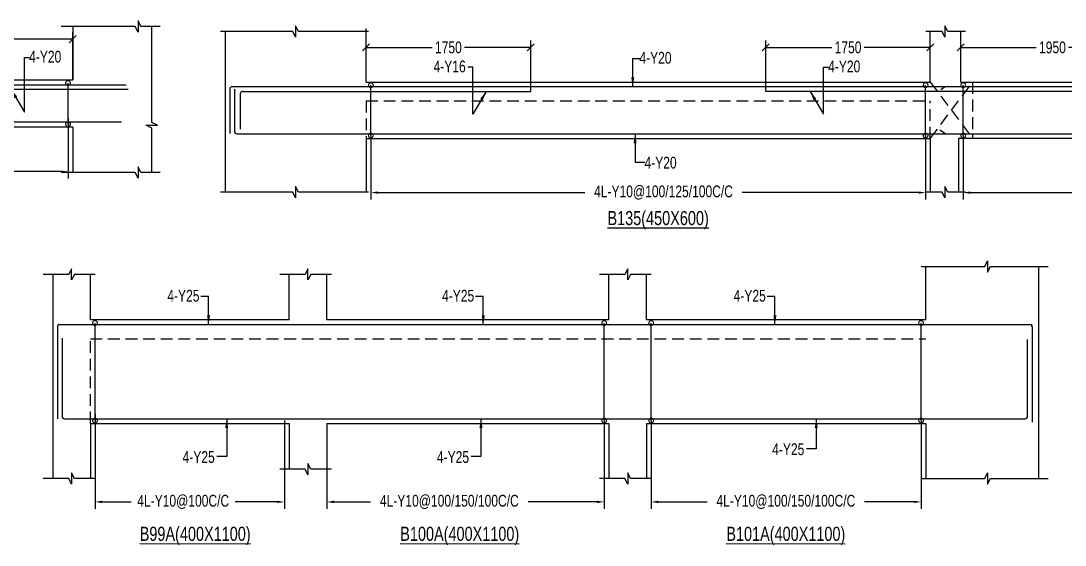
# Model space of a CAD drawing. Header units: millimetres. Extents: x 31347440 to 31744305, y -21457036 to -21063618.
# Drawn here: x 31655351 to 31666456, y -21209663 to -21204090 of the extents above; entities that cross this region are included whole.
import ezdxf

# ---------------------------------------------------------------- set-up
doc = ezdxf.new("R2010")
doc.units = ezdxf.units.MM
doc.header["$LTSCALE"] = 1000
doc.header["$MEASUREMENT"] = 0
doc.header["$PDMODE"] = 3
for name, pattern in [('CONTINOUS', [0]), ('CONTINU', [0]), ('HIDDEN', [0.375, 0.25, -0.125])]:
    doc.linetypes.add(name, pattern=pattern)
for name, color, linetype in [('-S-ARROW', 253, 'Continuous'), ('-S-MISC', 8, 'Continuous'), ('-S-STIRRUPS DIM', 6, 'Continuous'), ('-S-STIRUP', 11, 'Continuous'), ('-STR-BEAM', 7, 'CONTINU'), ('-STR-COLUMN', 5, 'HIDDEN'), ('-STR-REINF', 3, 'Continuous'), ('-STR-RF-DIM', 8, 'CONTINOUS'), ('-STR-TEXT', 6, 'Continuous'), ('SEC TEXT', 9, 'Continuous'), ('SLAB LINE', 254, 'HIDDEN')]:
    doc.layers.add(name, color=color, linetype=linetype)
doc.styles.add('BEAM-LS', font='romans.shx', dxfattribs={"width": 0.8})
doc.styles.add('SOBHA', font='swisscl.ttf')
doc.styles.add('sobha.sed', font='swisscl.ttf')
doc.dimstyles.new('S-50', dxfattribs={"dimscale": 50, "dimtxt": 2.5, "dimasz": 2, "dimexe": 0.5, "dimexo": 0.25, "dimgap": 0.25, "dimtad": 0, "dimdec": 0, "dimrnd": 0.0005, "dimzin": 0, "dimdsep": 46, "dimtxsty": 'sobha.sed', "dimblk": 'OBLIQUE', "dimcen": 0.09, "dimclrd": 8, "dimclre": 8, "dimclrt": 6, "dimadec": 0, "dimazin": 0, "dimtfac": 1, "dimtdec": 0, "dimtofl": 0, "dimtmove": 2, "dimatfit": 3, "dimfxl": 0.18, "dimtolj": 1, "dimtzin": 0, "dimlwd": -1, "dimlwe": -1, "dimarcsym": 0})
doc.dimstyles.new('S-DIM50', dxfattribs={"dimscale": 50, "dimtxt": 2.5, "dimasz": 1.5, "dimexe": 1.5, "dimexo": 1, "dimgap": 0.5, "dimtad": 0, "dimdec": 0, "dimzin": 0, "dimdsep": 46, "dimtxsty": 'SOBHA', "dimcen": 0.09, "dimclrd": 256, "dimclre": 256, "dimclrt": 6, "dimadec": 5, "dimazin": 0, "dimtfac": 1, "dimtdec": 0, "dimtofl": 0, "dimtmove": 0, "dimatfit": 3, "dimfxl": 0.18, "dimtolj": 1, "dimtzin": 0, "dimlwd": -1, "dimlwe": -1, "dimarcsym": 0})
doc.dimstyles.new('STIRUP', dxfattribs={"dimscale": 50, "dimtxt": 2.5, "dimasz": 2.2, "dimexe": 0, "dimexo": 0, "dimgap": 0.5, "dimtad": 0, "dimdec": 0, "dimzin": 0, "dimdsep": 46, "dimtxsty": 'BEAM-LS', "dimblk": 'DOTSMALL', "dimcen": 0.09, "dimclrd": 256, "dimclre": 256, "dimclrt": 256, "dimadec": 5, "dimazin": 0, "dimtfac": 1, "dimtdec": 0, "dimtofl": 0, "dimtmove": 0, "dimatfit": 3, "dimldrblk": 'DOTSMALL', "dimfxl": 0, "dimfxlon": 1, "dimtolj": 1, "dimtzin": 0, "dimlwd": -1, "dimlwe": -1, "dimarcsym": 0})

# ---------------------------------------------------------------- blocks, each defined once
blk = doc.blocks.new('_OBLIQUE')
at = {"color": 0, "linetype": 'ByBlock'}
blk.add_line((-0.5, -0.5), (0.5, 0.5), dxfattribs=at)
blk = doc.blocks.new('*D391')
at = {"layer": '-S-STIRRUPS DIM', "color": 251, "transparency": 16777216}
for p, q in [((31663272, -21204840), (31663272, -21204297)), ((31665022, -21204740), (31665022, -21204297))]:
    blk.add_line(p, q, dxfattribs=at)
at = {"layer": '-S-STIRRUPS DIM', "color": 8, "transparency": 16777216}
for p, q in [((31663272, -21204372), (31663975, -21204372)), ((31665022, -21204372), (31664319, -21204372))]:
    blk.add_line(p, q, dxfattribs=at)
at = {"layer": 'Defpoints', "color": 0, "transparency": 16777216}
for p in [(31665022, -21204372), (31663272, -21204840, 0), (31665022, -21204740, 0)]:
    blk.add_point(p, dxfattribs=at)
at = {"layer": '-S-STIRRUPS DIM', "color": 8, "transparency": 16777216, "xscale": 75, "yscale": 75, "zscale": 75, "rotation": 180}
blk.add_blockref('_OBLIQUE', (31663272, -21204372), dxfattribs=at)
at = {"layer": '-S-STIRRUPS DIM', "color": 8, "transparency": 16777216, "xscale": 75, "yscale": 75, "zscale": 75}
blk.add_blockref('_OBLIQUE', (31665022, -21204372), dxfattribs=at)
at = {"layer": '-S-STIRRUPS DIM', "color": 6, "transparency": 16777216, "insert": (31664147, -21204372), "char_height": 125, "attachment_point": 5, "style": 'sobha.sed'}
blk.add_mtext('\\A1;1750', dxfattribs=at)
blk = doc.blocks.new('*D388')
at = {"layer": '-STR-RF-DIM', "transparency": 16777216}
for p, q in [((31659072, -21205309), (31659072, -21205990)), ((31664972, -21205309), (31664972, -21205990)), ((31659147, -21205915), (31661348, -21205915)), ((31664897, -21205915), (31663021, -21205915))]:
    blk.add_line(p, q, dxfattribs=at)
for points in [[(31659147, -21205903), (31659147, -21205928), (31659072, -21205915)], [(31664897, -21205903), (31664897, -21205928), (31664972, -21205915)]]:
    blk.add_solid(points, dxfattribs=at)
at = {"layer": 'Defpoints', "color": 0, "transparency": 16777216}
for p in [(31659072, -21205309, 0), (31664972, -21205309, 0), (31664972, -21205915)]:
    blk.add_point(p, dxfattribs=at)
at = {"layer": '-STR-RF-DIM', "color": 6, "transparency": 16777216, "insert": (31662185, -21205915), "char_height": 125, "attachment_point": 5, "style": 'SOBHA'}
blk.add_mtext('\\A1;4L-Y10@100/125/100C/C', dxfattribs=at)
blk = doc.blocks.new('_DotSmall')
at = {"color": 0, "linetype": 'ByBlock', "const_width": 0.5}
blk.add_lwpolyline([(-0.0625, 0, 1), (0.0625, 0, 1)], format="xyb", close=True, dxfattribs=at)
blk = doc.blocks.new('*D389')
at = {"layer": '-S-STIRUP', "ltscale": 100, "transparency": 16777216}
blk.add_line((31659072, -21205309), (31659072, -21204773), dxfattribs=at)
at = {"layer": 'Defpoints', "color": 0, "linetype": 'CONTINU', "ltscale": 100, "transparency": 16777216}
for p in [(31659072, -21204773), (31659072, -21204773), (31659072, -21205309, 0)]:
    blk.add_point(p, dxfattribs=at)
at = {"layer": '-S-STIRUP', "linetype": 'CONTINU', "ltscale": 100, "transparency": 16777216, "xscale": 100, "yscale": 100, "zscale": 100}
for p, rotation in [((31659072, -21204773), 90), ((31659072, -21205309), 270)]:
    blk.add_blockref('_DotSmall', p, dxfattribs=dict(at, rotation=rotation))
blk = doc.blocks.new('*D390')
at = {"layer": '-S-STIRUP', "ltscale": 100, "transparency": 16777216}
blk.add_line((31664972, -21205309), (31664972, -21204773), dxfattribs=at)
at = {"layer": 'Defpoints', "color": 0, "linetype": 'CONTINU', "ltscale": 100, "transparency": 16777216}
for p in [(31664972, -21204773), (31664972, -21204773), (31664972, -21205309, 0)]:
    blk.add_point(p, dxfattribs=at)
at = {"layer": '-S-STIRUP', "linetype": 'CONTINU', "ltscale": 100, "transparency": 16777216, "xscale": 100, "yscale": 100, "zscale": 100}
for p, rotation in [((31664972, -21204773), 90), ((31664972, -21205309), 270)]:
    blk.add_blockref('_DotSmall', p, dxfattribs=dict(at, rotation=rotation))
blk = doc.blocks.new('*D493')
at = {"layer": '-S-STIRUP', "ltscale": 100, "transparency": 16777216}
blk.add_line((31655852, -21205188), (31655852, -21204751), dxfattribs=at)
at = {"layer": 'Defpoints', "color": 0, "linetype": 'CONTINU', "ltscale": 100, "transparency": 16777216}
for p in [(31655852, -21204751), (31655852, -21204751), (31655852, -21205188, 0)]:
    blk.add_point(p, dxfattribs=at)
at = {"layer": '-S-STIRUP', "linetype": 'CONTINU', "ltscale": 100, "transparency": 16777216, "xscale": 100, "yscale": 100, "zscale": 100}
for p, rotation in [((31655852, -21204751), 90), ((31655852, -21205188), 270)]:
    blk.add_blockref('_DotSmall', p, dxfattribs=dict(at, rotation=rotation))
blk = doc.blocks.new('*D496')
at = {"layer": '-S-STIRRUPS DIM', "color": 251, "transparency": 16777216}
for p, q in [((31654002, -21204818), (31654002, -21204209)), ((31655902, -21204718), (31655902, -21204209))]:
    blk.add_line(p, q, dxfattribs=at)
at = {"layer": '-S-STIRRUPS DIM', "color": 8, "transparency": 16777216}
for p, q in [((31654002, -21204284), (31654780, -21204284)), ((31655902, -21204284), (31655124, -21204284))]:
    blk.add_line(p, q, dxfattribs=at)
at = {"layer": 'Defpoints', "color": 0, "transparency": 16777216}
for p in [(31655902, -21204284), (31655902, -21204718), (31654002, -21204818)]:
    blk.add_point(p, dxfattribs=at)
at = {"layer": '-S-STIRRUPS DIM', "color": 8, "transparency": 16777216, "xscale": 75, "yscale": 75, "zscale": 75, "rotation": 180}
blk.add_blockref('_OBLIQUE', (31654002, -21204284), dxfattribs=at)
at = {"layer": '-S-STIRRUPS DIM', "color": 8, "transparency": 16777216, "xscale": 75, "yscale": 75, "zscale": 75}
blk.add_blockref('_OBLIQUE', (31655902, -21204284), dxfattribs=at)
at = {"layer": '-S-STIRRUPS DIM', "color": 6, "transparency": 16777216, "insert": (31654952, -21204284), "char_height": 125, "attachment_point": 5, "style": 'sobha.sed'}
blk.add_mtext('\\A1;1900', dxfattribs=at)
blk = doc.blocks.new('*D497')
at = {"layer": '-STR-RF-DIM', "transparency": 16777216}
for p, q in [((31655852, -21205124), (31655852, -21205767)), ((31648582, -21205188), (31648582, -21205767)), ((31648657, -21205692), (31651589, -21205692)), ((31655777, -21205692), (31653263, -21205692))]:
    blk.add_line(p, q, dxfattribs=at)
for points in [[(31648657, -21205680), (31648657, -21205705), (31648582, -21205692)], [(31655777, -21205680), (31655777, -21205705), (31655852, -21205692)]]:
    blk.add_solid(points, dxfattribs=at)
at = {"layer": 'Defpoints', "color": 0, "transparency": 16777216}
for p in [(31655852, -21205124, 0), (31648582, -21205188, 178587), (31648582, -21205692)]:
    blk.add_point(p, dxfattribs=at)
at = {"layer": '-STR-RF-DIM', "color": 6, "transparency": 16777216, "insert": (31652426, -21205692), "char_height": 125, "attachment_point": 5, "style": 'SOBHA'}
blk.add_mtext('\\A1;4L-Y10@100/150/100C/C', dxfattribs=at)
blk = doc.blocks.new('*D572')
at = {"layer": '-S-STIRRUPS DIM', "color": 251, "transparency": 16777216}
for p, q in [((31665346, -21204740), (31665346, -21204297)), ((31667296, -21204840), (31667296, -21204297))]:
    blk.add_line(p, q, dxfattribs=at)
at = {"layer": '-S-STIRRUPS DIM', "color": 8, "transparency": 16777216}
for p, q in [((31665346, -21204372), (31666149, -21204372)), ((31667296, -21204372), (31666493, -21204372))]:
    blk.add_line(p, q, dxfattribs=at)
at = {"layer": 'Defpoints', "color": 0, "transparency": 16777216}
for p in [(31665346, -21204372), (31665346, -21204740, 0), (31667296, -21204840, 0)]:
    blk.add_point(p, dxfattribs=at)
at = {"layer": '-S-STIRRUPS DIM', "color": 8, "transparency": 16777216, "xscale": 75, "yscale": 75, "zscale": 75, "rotation": 180}
blk.add_blockref('_OBLIQUE', (31665346, -21204372), dxfattribs=at)
at = {"layer": '-S-STIRRUPS DIM', "color": 8, "transparency": 16777216, "xscale": 75, "yscale": 75, "zscale": 75}
blk.add_blockref('_OBLIQUE', (31667296, -21204372), dxfattribs=at)
at = {"layer": '-S-STIRRUPS DIM', "color": 6, "transparency": 16777216, "insert": (31666321, -21204372), "char_height": 125, "attachment_point": 5, "style": 'sobha.sed'}
blk.add_mtext('\\A1;1950', dxfattribs=at)
blk = doc.blocks.new('*D574')
at = {"layer": '-S-STIRRUPS DIM', "color": 251, "transparency": 16777216}
for p, q in [((31659022, -21204740), (31659022, -21204297)), ((31660772, -21204840), (31660772, -21204297))]:
    blk.add_line(p, q, dxfattribs=at)
at = {"layer": '-S-STIRRUPS DIM', "color": 8, "transparency": 16777216}
for p, q in [((31659022, -21204372), (31659725, -21204372)), ((31660772, -21204372), (31660069, -21204372))]:
    blk.add_line(p, q, dxfattribs=at)
at = {"layer": 'Defpoints', "color": 0, "transparency": 16777216}
for p in [(31659022, -21204372), (31659022, -21204740, 0), (31660772, -21204840, 0)]:
    blk.add_point(p, dxfattribs=at)
at = {"layer": '-S-STIRRUPS DIM', "color": 8, "transparency": 16777216, "xscale": 75, "yscale": 75, "zscale": 75, "rotation": 180}
blk.add_blockref('_OBLIQUE', (31659022, -21204372), dxfattribs=at)
at = {"layer": '-S-STIRRUPS DIM', "color": 8, "transparency": 16777216, "xscale": 75, "yscale": 75, "zscale": 75}
blk.add_blockref('_OBLIQUE', (31660772, -21204372), dxfattribs=at)
at = {"layer": '-S-STIRRUPS DIM', "color": 6, "transparency": 16777216, "insert": (31659897, -21204372), "char_height": 125, "attachment_point": 5, "style": 'sobha.sed'}
blk.add_mtext('\\A1;1750', dxfattribs=at)
blk = doc.blocks.new('*D575')
at = {"layer": '-S-STIRUP', "ltscale": 100, "transparency": 16777216}
blk.add_line((31665372, -21205309), (31665372, -21204773), dxfattribs=at)
at = {"layer": 'Defpoints', "color": 0, "linetype": 'CONTINU', "ltscale": 100, "transparency": 16777216}
for p in [(31665372, -21204773), (31665372, -21204773), (31665372, -21205309, 0)]:
    blk.add_point(p, dxfattribs=at)
at = {"layer": '-S-STIRUP', "linetype": 'CONTINU', "ltscale": 100, "transparency": 16777216, "xscale": 100, "yscale": 100, "zscale": 100}
for p, rotation in [((31665372, -21204773), 90), ((31665372, -21205309), 270)]:
    blk.add_blockref('_DotSmall', p, dxfattribs=dict(at, rotation=rotation))
blk = doc.blocks.new('*D577')
at = {"layer": '-STR-RF-DIM', "transparency": 16777216}
for p, q in [((31672548, -21205290), (31672548, -21205990)), ((31665372, -21205309), (31665372, -21205990)), ((31665447, -21205915), (31667970, -21205915)), ((31672473, -21205915), (31669000, -21205915))]:
    blk.add_line(p, q, dxfattribs=at)
for points in [[(31665447, -21205903), (31665447, -21205928), (31665372, -21205915)], [(31672473, -21205903), (31672473, -21205928), (31672548, -21205915)]]:
    blk.add_solid(points, dxfattribs=at)
at = {"layer": 'Defpoints', "color": 0, "transparency": 16777216}
for p in [(31672548, -21205290, 0), (31665372, -21205309, 0), (31672548, -21205915)]:
    blk.add_point(p, dxfattribs=at)
at = {"layer": '-STR-RF-DIM', "color": 6, "transparency": 16777216, "insert": (31668485, -21205915), "char_height": 125, "attachment_point": 5, "style": 'SOBHA'}
blk.add_mtext('\\A1;4L-Y8@100C/C', dxfattribs=at)
blk = doc.blocks.new('*D585')
at = {"layer": '-STR-RF-DIM', "transparency": 16777216}
for p, q in [((31658604, -21208369), (31658604, -21209279)), ((31661554, -21208339), (31661554, -21209279)), ((31658679, -21209204), (31659070, -21209204)), ((31661479, -21209204), (31660744, -21209204))]:
    blk.add_line(p, q, dxfattribs=at)
for points in [[(31658679, -21209191), (31658679, -21209216), (31658604, -21209204)], [(31661479, -21209191), (31661479, -21209216), (31661554, -21209204)]]:
    blk.add_solid(points, dxfattribs=at)
at = {"layer": 'Defpoints', "color": 0, "transparency": 16777216}
for p in [(31658604, -21208369, 0), (31661554, -21208339, 178587), (31661554, -21209204)]:
    blk.add_point(p, dxfattribs=at)
at = {"layer": '-STR-RF-DIM', "color": 6, "transparency": 16777216, "insert": (31659907, -21209204), "char_height": 125, "attachment_point": 5, "style": 'SOBHA'}
blk.add_mtext('\\A1;4L-Y10@100/150/100C/C', dxfattribs=at)
blk = doc.blocks.new('*D586')
at = {"layer": '-S-STIRUP', "ltscale": 100, "transparency": 16777216}
blk.add_line((31656139, -21208339), (31656139, -21207302), dxfattribs=at)
at = {"layer": 'Defpoints', "color": 0, "linetype": 'CONTINU', "ltscale": 100, "transparency": 16777216}
for p in [(31656139, -21207302), (31656139, -21207302), (31656139, -21208339)]:
    blk.add_point(p, dxfattribs=at)
at = {"layer": '-S-STIRUP', "linetype": 'CONTINU', "ltscale": 100, "transparency": 16777216, "xscale": 100, "yscale": 100, "zscale": 100}
for p, rotation in [((31656139, -21207302), 90), ((31656139, -21208339), 270)]:
    blk.add_blockref('_DotSmall', p, dxfattribs=dict(at, rotation=rotation))
blk = doc.blocks.new('*D587')
at = {"layer": '-S-STIRUP', "ltscale": 100, "transparency": 16777216}
blk.add_line((31661554, -21208339), (31661554, -21207302), dxfattribs=at)
at = {"layer": 'Defpoints', "color": 0, "linetype": 'CONTINU', "ltscale": 100, "transparency": 16777216}
for p in [(31661554, -21207302), (31661554, -21207302), (31661554, -21208339)]:
    blk.add_point(p, dxfattribs=at)
at = {"layer": '-S-STIRUP', "linetype": 'CONTINU', "ltscale": 100, "transparency": 16777216, "xscale": 100, "yscale": 100, "zscale": 100}
for p, rotation in [((31661554, -21207302), 90), ((31661554, -21208339), 270)]:
    blk.add_blockref('_DotSmall', p, dxfattribs=dict(at, rotation=rotation))
blk = doc.blocks.new('*D588')
at = {"layer": '-STR-RF-DIM', "transparency": 16777216}
for p, q in [((31662054, -21208339), (31662054, -21209279)), ((31664924, -21208339), (31664924, -21209279)), ((31662129, -21209204), (31662649, -21209204)), ((31664849, -21209204), (31664323, -21209204))]:
    blk.add_line(p, q, dxfattribs=at)
for points in [[(31662129, -21209191), (31662129, -21209216), (31662054, -21209204)], [(31664849, -21209191), (31664849, -21209216), (31664924, -21209204)]]:
    blk.add_solid(points, dxfattribs=at)
at = {"layer": 'Defpoints', "color": 0, "transparency": 16777216}
for p in [(31662054, -21208339, 178587), (31664924, -21208339, 178587), (31662054, -21209204)]:
    blk.add_point(p, dxfattribs=at)
at = {"layer": '-STR-RF-DIM', "color": 6, "transparency": 16777216, "insert": (31663486, -21209204), "char_height": 125, "attachment_point": 5, "style": 'SOBHA'}
blk.add_mtext('\\A1;4L-Y10@100/150/100C/C', dxfattribs=at)
blk = doc.blocks.new('*D589')
at = {"layer": '-S-STIRUP', "ltscale": 100, "transparency": 16777216}
blk.add_line((31662054, -21208339), (31662054, -21207302), dxfattribs=at)
at = {"layer": 'Defpoints', "color": 0, "linetype": 'CONTINU', "ltscale": 100, "transparency": 16777216}
for p in [(31662054, -21207302), (31662054, -21207302), (31662054, -21208339)]:
    blk.add_point(p, dxfattribs=at)
at = {"layer": '-S-STIRUP', "linetype": 'CONTINU', "ltscale": 100, "transparency": 16777216, "xscale": 100, "yscale": 100, "zscale": 100}
for p, rotation in [((31662054, -21207302), 90), ((31662054, -21208339), 270)]:
    blk.add_blockref('_DotSmall', p, dxfattribs=dict(at, rotation=rotation))
blk = doc.blocks.new('*D590')
at = {"layer": '-S-STIRUP', "ltscale": 100, "transparency": 16777216}
blk.add_line((31664924, -21208339), (31664924, -21207302), dxfattribs=at)
at = {"layer": 'Defpoints', "color": 0, "linetype": 'CONTINU', "ltscale": 100, "transparency": 16777216}
for p in [(31664924, -21207302), (31664924, -21207302), (31664924, -21208339)]:
    blk.add_point(p, dxfattribs=at)
at = {"layer": '-S-STIRUP', "linetype": 'CONTINU', "ltscale": 100, "transparency": 16777216, "xscale": 100, "yscale": 100, "zscale": 100}
for p, rotation in [((31664924, -21207302), 90), ((31664924, -21208339), 270)]:
    blk.add_blockref('_DotSmall', p, dxfattribs=dict(at, rotation=rotation))
blk = doc.blocks.new('*D591')
at = {"layer": '-STR-RF-DIM', "transparency": 16777216}
for p, q in [((31656139, -21208269), (31656139, -21209279)), ((31658154, -21208339), (31658154, -21209279)), ((31656214, -21209204), (31656523, -21209204)), ((31658079, -21209204), (31657631, -21209204))]:
    blk.add_line(p, q, dxfattribs=at)
for points in [[(31656214, -21209191), (31656214, -21209216), (31656139, -21209204)], [(31658079, -21209191), (31658079, -21209216), (31658154, -21209204)]]:
    blk.add_solid(points, dxfattribs=at)
at = {"layer": 'Defpoints', "color": 0, "transparency": 16777216}
for p in [(31656139, -21208269, 178587), (31658154, -21208339, 178587), (31658154, -21209204)]:
    blk.add_point(p, dxfattribs=at)
at = {"layer": '-STR-RF-DIM', "color": 6, "transparency": 16777216, "insert": (31657077, -21209204), "char_height": 125, "attachment_point": 5, "style": 'SOBHA'}
blk.add_mtext('\\A1;4L-Y10@100C/C', dxfattribs=at)

msp = doc.modelspace()

# ---------------------------------------------------------------- linework, layer by layer
at = {"layer": '-S-MISC', "linetype": 'ByBlock', "ltscale": 1000, "elevation": 0}
for points in [[(31656830.2, -21204149.7), (31656627.3, -21204149.2), (31656597.5, -21204089.6), (31656597.5, -21204209.8), (31656567.6, -21204149.2), (31655779.1, -21204149.7)], [(31656743.3, -21205702.4), (31656742.6, -21205228.6), (31656682.9, -21205198.7), (31656803.1, -21205198.7), (31656742.6, -21205168.9), (31656743.1, -21204149.7)], [(31659048.8, -21204204.1), (31658301.8, -21204203.4), (31658272, -21204143.8), (31658272, -21204263.9), (31658242.1, -21204203.4), (31657474.9, -21204204.1)], [(31665395.1, -21204204.1), (31665207.5, -21204203.4), (31665177.7, -21204143.8), (31665177.7, -21204263.9), (31665147.8, -21204203.4), (31664975.8, -21204204.1)], [(31656830.2, -21205702.4), (31656627.3, -21205702), (31656597.5, -21205642.4), (31656597.5, -21205762.5), (31656567.6, -21205702), (31655779.1, -21205702.4)], [(31659048.8, -21205910.4), (31658301.8, -21205909.7), (31658272, -21205850), (31658272, -21205970.2), (31658242.1, -21205909.7), (31657474.9, -21205910.4)], [(31665395.1, -21205910.6), (31665207.5, -21205909.9), (31665177.7, -21205850.2), (31665177.7, -21205970.4), (31665147.8, -21205909.9), (31664975.8, -21205910.6)], [(31656139.3, -21206784.5), (31655919.2, -21206784.5), (31655889.4, -21206844.2), (31655889.4, -21206724), (31655859.5, -21206784.5), (31655589.1, -21206784.5)], [(31658653.7, -21206784.5), (31658433.7, -21206784.5), (31658403.8, -21206844.2), (31658403.8, -21206724), (31658373.9, -21206784.5), (31658103.6, -21206784.5)], [(31662053.7, -21206784.5), (31661833.7, -21206784.5), (31661803.8, -21206844.2), (31661803.8, -21206724), (31661773.9, -21206784.5), (31661503.6, -21206784.5)], [(31664924.4, -21206700.9), (31665600.8, -21206700.9), (31665630.7, -21206641.2), (31665630.7, -21206761.4), (31665660.6, -21206700.9), (31666276.7, -21206701.1)], [(31658653.7, -21208856.4), (31658433.7, -21208856.4), (31658403.8, -21208796.7), (31658403.8, -21208916.9), (31658373.9, -21208856.4), (31658103.6, -21208856.4)], [(31656139.3, -21208953.7), (31655919.2, -21208953.7), (31655889.4, -21208894), (31655889.4, -21209014.2), (31655859.5, -21208953.7), (31655589.1, -21208953.7)], [(31662053.7, -21208953.7), (31661833.7, -21208953.7), (31661803.8, -21208894), (31661803.8, -21209014.2), (31661773.9, -21208953.7), (31661503.6, -21208953.7)], [(31664924.5, -21208953.7), (31665600.8, -21208953.7), (31665630.7, -21208894), (31665630.7, -21209014.2), (31665660.6, -21208953.7), (31666276.7, -21208953.9)]]:
    msp.add_lwpolyline(points, dxfattribs=at)
at = {"layer": '-STR-BEAM'}
for p, q in [((31648532.2, -21204717.9, 0), (31655902.2, -21204717.9, 0)), ((31665346.3, -21204739.5, 0), (31672972.8, -21204739.5, 0)), ((31672622.8, -21205339.5, 0), (31665322, -21205339.5, 0)), ((31658203.7, -21207269.1, 0), (31656089.3, -21207269.1, 0)), ((31661603.7, -21207269.1, 0), (31658603.7, -21207269.1, 0)), ((31664974.4, -21207269.1, 0), (31662003.7, -21207269.1, 0))]:
    msp.add_line(p, q, dxfattribs=at)
at = {"layer": '-STR-BEAM', "elevation": 0}
for points in [[(31659022, -21204739.5), (31665022, -21204739.5)], [(31655902.2, -21205217.9), (31648532.2, -21205217.9)], [(31659022, -21205339.5), (31665022, -21205339.5)], [(31656089.3, -21208369.1), (31658203.7, -21208369.1)], [(31658603.7, -21208369.1), (31661603.7, -21208369.1)], [(31662003.7, -21208369.1), (31664974.4, -21208369.1)]]:
    msp.add_lwpolyline(points, dxfattribs=at)
at = {"layer": '-STR-COLUMN', "linetype": 'Continuous', "ltscale": 10}
for p, q in [((31655902.2, -21204149.7, 0), (31655902.2, -21204717.9, 0)), ((31659022, -21204742.2, 0), (31659022, -21204171.3, 0)), ((31657522, -21204204.1, 0), (31657522, -21205910.4, 0)), ((31665022, -21204742.2), (31665022, -21204204)), ((31665346.3, -21204742.2), (31665346.3, -21204204)), ((31655902.2, -21205217.9, 0), (31655902.2, -21205702.4, 0)), ((31659022, -21205339.5, 0), (31659022, -21205910.4, 0)), ((31665022, -21205339.5), (31665022, -21205910.4)), ((31665322, -21205339.5), (31665322, -21205910.4)), ((31664974.4, -21207269.1, 0), (31664974.4, -21206700.9, 0)), ((31666174.4, -21208953.9, 0), (31666174.4, -21206701.1, 0)), ((31655689.3, -21206784.5, 0), (31655689.3, -21208953.7, 0)), ((31656089.3, -21207269.1, 0), (31656089.3, -21206784.5, 0)), ((31658203.7, -21207269.1, 0), (31658203.7, -21206784.5, 0)), ((31658603.7, -21207269.1, 0), (31658603.7, -21206784.5, 0)), ((31661603.7, -21207269.1, 0), (31661603.7, -21206784.5, 0)), ((31662003.7, -21207269.1, 0), (31662003.7, -21206784.5, 0)), ((31656089.3, -21208369.1, 0), (31656089.3, -21208953.7, 0)), ((31658203.7, -21208369.1, 0), (31658203.7, -21208856.4, 0)), ((31658603.7, -21208369.1, 0), (31658603.7, -21208856.4, 0)), ((31661603.7, -21208369.1, 0), (31661603.7, -21208953.7, 0)), ((31662003.7, -21208369.1, 0), (31662003.7, -21208953.7, 0)), ((31664974.5, -21208369.1, 0), (31664974.5, -21208953.7, 0))]:
    msp.add_line(p, q, dxfattribs=at)
at = {"layer": '-STR-REINF', "ltscale": 10}
for p, q in [((31645032.2, -21204767.9, 0), (31656470.5, -21204767.9, 0)), ((31657572, -21204814.5, 0), (31657572, -21205285.5, 0)), ((31672907.8, -21204789.5, 0), (31657597, -21204789.5, 0)), ((31657622, -21204814.5, 0), (31657622, -21205264.5, 0)), ((31657708, -21204839.5, 0), (31660772, -21204839.5, 0)), ((31667296.3, -21204839.5, 0), (31663272, -21204839.5, 0)), ((31665180.9, -21204789.5, 0), (31665132.2, -21204823)), ((31657683, -21204864.5, 0), (31657683, -21205242.5, 0)), ((31656420.5, -21205167.9, 0), (31645032.2, -21205167.9, 0)), ((31657647, -21205289.5, 0), (31672857.8, -21205289.5, 0)), ((31665183.1, -21205289.5, 0), (31665122.2, -21205250.5)), ((31655739.3, -21207334.1, 0), (31655739.3, -21208319.8, 0)), ((31655754.3, -21207319.1, 0), (31666080.7, -21207319.1, 0)), ((31666105.7, -21207344.1, 0), (31666105.7, -21208354.5, 0))]:
    msp.add_line(p, q, dxfattribs=at)
at = {"layer": '-STR-REINF', "ltscale": 10, "elevation": 0}
msp.add_lwpolyline([(31656493.3, -21204817.9), (31654002.2, -21204817.9)], dxfattribs=at)
msp.add_lwpolyline([(31655788.7, -21207464.6), (31655788.7, -21208294.1, 0.4142136), (31655813.7, -21208319.1), (31666030.7, -21208319.1, 0.4142136), (31666055.7, -21208294.1), (31666055.7, -21207476.8)], format="xyb", dxfattribs=at)
at = {"layer": '-STR-REINF', "ltscale": 10, "extrusion": (-1.94648e-09, 1.91113e-07, 1)}
msp.add_arc((31657597, -21204814.5, -4.1), 25, 90, 180, dxfattribs=at)
at = {"layer": '-STR-REINF', "ltscale": 10, "extrusion": (3.20706e-09, 0, 1)}
msp.add_arc((31657708, -21204864.5, 0.1), 25, 90, 180, dxfattribs=at)
at = {"layer": '-STR-REINF', "ltscale": 10, "extrusion": (-1.95377e-09, -7.4096e-08, 1)}
msp.add_arc((31657647, -21205264.5, 1.5), 25, 180, 270, dxfattribs=at)
at = {"layer": '-STR-REINF', "ltscale": 10}
for centre, start, end in [((31655754.3, -21207334.1, 0), 90, 180), ((31666090.7, -21207334.1, 0), 0, 90)]:
    msp.add_arc(centre, 15, start, end, dxfattribs=at)
at = {"layer": '-STR-REINF', "ltscale": 10, "extrusion": (-1.45978e-09, 0, 1)}
msp.add_arc((31666080.7, -21207344.1, 0), 25, 0, 90, dxfattribs=at)
at = {"layer": 'SLAB LINE', "color": 8, "linetype": 'HIDDEN', "ltscale": 0.5}
for p, q in [((31665022, -21205339.5, 0), (31665471.8, -21204739.5)), ((31665022, -21204739.5, 0), (31665471.8, -21205339.5)), ((31665471.8, -21204739.5, 0), (31665471.8, -21205339.5, 0)), ((31659022, -21204939.5, 0), (31665022, -21204939.5, 0)), ((31659022, -21204939.5, 0), (31659022, -21205339.5, 0)), ((31656089.3, -21207469.1, 0), (31664974.4, -21207469.1, 0)), ((31656089.3, -21208369.1, 0), (31656089.3, -21207469.1, 0))]:
    msp.add_line(p, q, dxfattribs=at)
at = {"layer": 'SLAB LINE', "color": 8, "linetype": 'HIDDEN', "ltscale": 0.5, "elevation": 0}
msp.add_lwpolyline([(31665022, -21205339.5), (31665022, -21204939.5)], dxfattribs=at)

# ---------------------------------------------------------------- texts
at = {"layer": '-STR-TEXT', "color": 6, "style": 'SOBHA'}
for s, p in [('4-Y20', (31655438.5, -21204532.7, 0)), ('4-Y16', (31659739.5, -21204636.4, 0)), ('4-Y20', (31661928, -21204544.7, 0)), ('4-Y20', (31663935.4, -21204636.4, 0)), ('4-Y20', (31661982.7, -21205659.5, 0)), ('4-Y25', (31656908, -21207074.3, 0)), ('4-Y25', (31659829.5, -21207074.3, 0)), ('4-Y25', (31662930.6, -21207074.3, 0)), ('4-Y25', (31663340.3, -21208705.9, 0)), ('4-Y25', (31657070.5, -21208789.1, 0)), ('4-Y25', (31659774.8, -21208789.1, 0))]:
    msp.add_text(s, height=125, dxfattribs=at).set_placement(p)
at = {"layer": 'SEC TEXT', "color": 4, "linetype": 'ByBlock', "style": 'sobha.sed'}
for s, p in [('%%UB135(450X600)', (31661588.9, -21206261.1, 0)), ('%%UB99A(400X1100)', (31656614.4, -21209617.8)), ('%%UB100A(400X1100)', (31659385.2, -21209617.8)), ('%%UB101A(400X1100)', (31662852.8, -21209617.8))]:
    msp.add_text(s, height=150, rotation=359.98928, dxfattribs=at).set_placement(p)

# ---------------------------------------------------------------- dimensions: what is measured, and where the dimension line sits
at = {"layer": '-S-STIRRUPS DIM'}
for base, p1, p2, picture, middle in [((31655902.2, -21204284.4, 0), (31654002.2, -21204817.9, 0), (31655902.2, -21204717.9, 0), '*D496', (31654952.2, -21204284.4, 0)), ((31665022, -21204372.1, 0), (31663272, -21204839.5, 0), (31665022, -21204739.5, 0), '*D391', (31664147, -21204372.1, 0))]:
    dim = msp.add_linear_dim(base=base, p1=p1, p2=p2, dimstyle='S-DIM50', override={"dimscale": 1, "dimtxt": 125, "dimasz": 75, "dimexe": 75, "dimexo": 0, "dimgap": 25, "dimrnd": 5, "dimtxsty": 'sobha.sed', "dimblk1": 'OBLIQUE', "dimblk2": 'OBLIQUE', "dimsah": 1, "dimcen": 4.5, "dimclrd": 8, "dimclre": 251, "dimfxl": 75}, dxfattribs=at)
    dim.commit()
    dim.dimension.update_dxf_attribs({"geometry": picture, "text_midpoint": middle})
for base, p1, p2, picture, middle in [((31659022, -21204372.1, 0), (31660772, -21204839.5, 0), (31659022, -21204739.5, 0), '*D574', (31659897, -21204372.1, 0)), ((31665346.3, -21204372.1, 0), (31667296.3, -21204839.5, 0), (31665346.3, -21204739.5, 0), '*D572', (31666321.3, -21204372.1, 0))]:
    dim = msp.add_linear_dim(base=base, p1=p1, p2=p2, angle=180, dimstyle='S-DIM50', override={"dimscale": 1, "dimtxt": 125, "dimasz": 75, "dimexe": 75, "dimexo": 0, "dimgap": 25, "dimrnd": 5, "dimtxsty": 'sobha.sed', "dimblk1": 'OBLIQUE', "dimblk2": 'OBLIQUE', "dimsah": 1, "dimcen": 4.5, "dimclrd": 8, "dimclre": 251, "dimfxl": 75}, dxfattribs=at)
    dim.commit()
    dim.dimension.update_dxf_attribs({"geometry": picture, "text_midpoint": middle})
at = {"layer": '-S-STIRUP', "linetype": 'CONTINU', "ltscale": 100}
for base, p1, p2, picture, middle in [((31655852.2, -21204750.9, 0), (31655852.2, -21205187.6, 0), (31655852.2, -21204750.9, 0), '*D493', (31655852.2, -21204969.2, 0)), ((31659072, -21204772.5, 0), (31659072, -21205309.2, 0), (31659072, -21204772.5, 0), '*D389', (31659072, -21205040.9, 0)), ((31664972, -21204772.5, 0), (31664972, -21205309.2, 0), (31664972, -21204772.5, 0), '*D390', (31664972, -21205040.9, 0)), ((31665372, -21204772.5, 0), (31665372, -21205309.2, 0), (31665372, -21204772.5, 0), '*D575', (31665372, -21205040.9, 0)), ((31656139.3, -21207302.1, 178586.6), (31656139.3, -21208338.8, 178586.6), (31656139.3, -21207302.1, 178586.6), '*D586', (31656139.3, -21207820.4, 178586.6)), ((31661553.7, -21207302.1, 178586.6), (31661553.7, -21208338.8, 178586.6), (31661553.7, -21207302.1, 178586.6), '*D587', (31661553.7, -21207820.4, 178586.6)), ((31662053.7, -21207302.1, 178586.6), (31662053.7, -21208338.8, 178586.6), (31662053.7, -21207302.1, 178586.6), '*D589', (31662053.7, -21207820.4, 178586.6)), ((31664924.4, -21207302.1, 178586.6), (31664924.4, -21208338.8, 178586.6), (31664924.4, -21207302.1, 178586.6), '*D590', (31664924.4, -21207820.4, 178586.6))]:
    dim = msp.add_linear_dim(base=base, p1=p1, p2=p2, angle=90, text=' ', dimstyle='STIRUP', override={"dimasz": 2}, dxfattribs=at)
    dim.commit()
    dim.dimension.update_dxf_attribs({"geometry": picture, "text_midpoint": middle})
at = {"layer": '-STR-RF-DIM'}
for base, p1, p2, picture, middle in [((31648582.2, -21205692.5, 0), (31655852.2, -21205124.3, 0), (31648582.2, -21205187.6, 178586.6), '*D497', (31652426.2, -21205692.5, 0)), ((31662053.7, -21209203.7, 0), (31664924.4, -21208338.8, 178586.6), (31662053.7, -21208338.8, 178586.6), '*D588', (31663485.9, -21209203.7, 0))]:
    dim = msp.add_linear_dim(base=base, p1=p1, p2=p2, angle=180, text='4L-Y10@100/150/100C/C', dimstyle='S-DIM50', override={"dimscale": 1, "dimtxt": 125, "dimasz": 75, "dimexe": 75, "dimexo": 0, "dimgap": 25, "dimsah": 1, "dimcen": 4.5, "dimfxl": 75}, dxfattribs=at)
    dim.commit()
    dim.dimension.update_dxf_attribs({"geometry": picture, "text_midpoint": middle, "dimtype": 160})
for base, p1, p2, text, picture, middle in [((31672548.4, -21205915.1, 0), (31665372, -21205309.2, 0), (31672548.4, -21205289.5, 0), '4L-Y8@100C/C', '*D577', (31668484.7, -21205915.1, 0)), ((31664972, -21205915.1, 0), (31659072, -21205309.2, 0), (31664972, -21205309.2, 0), '4L-Y10@100/125/100C/C', '*D388', (31662184.7, -21205915.1, 0)), ((31658153.7, -21209203.7, 0), (31656139.3, -21208269.1, 178586.6), (31658153.7, -21208338.8, 178586.6), '4L-Y10@100C/C', '*D591', (31657077.2, -21209203.7, 0)), ((31661553.7, -21209203.7, 0), (31658603.7, -21208369.1, 0), (31661553.7, -21208338.8, 178586.6), '4L-Y10@100/150/100C/C', '*D585', (31659907.3, -21209203.7, 0))]:
    dim = msp.add_linear_dim(base=base, p1=p1, p2=p2, text=text, dimstyle='S-DIM50', override={"dimscale": 1, "dimtxt": 125, "dimasz": 75, "dimexe": 75, "dimexo": 0, "dimgap": 25, "dimsah": 1, "dimcen": 4.5, "dimfxl": 75}, dxfattribs=at)
    dim.commit()
    dim.dimension.update_dxf_attribs({"geometry": picture, "text_midpoint": middle, "dimtype": 160})

# ---------------------------------------------------------------- leaders
at = {"layer": '-S-ARROW'}
for points, override in [([(31655247.2, -21204817.6, 0), (31655389.4, -21205059.8, 0), (31655389.4, -21204477.5, 0), (31655442.4, -21204477.5, 0)], {"dimgap": 0.1}), ([(31661858, -21204789.5, 0), (31661858, -21204489.5, 0), (31661940.4, -21204489.5, 0)], {"dimasz": 2, "dimgap": 0.1, "dimtad": 0}), ([(31660299.8, -21204839.2, 0), (31660157.6, -21205081.5, 0), (31660157.6, -21204581.2, 0), (31660104.7, -21204581.2, 0)], {"dimgap": 0.1}), ([(31663744.1, -21204839.2, 0), (31663886.4, -21205081.5, 0), (31663886.4, -21204581.2, 0), (31663939.3, -21204581.2, 0)], {"dimgap": 0.1}), ([(31661882.6, -21205292.2, 0), (31661882.6, -21205592.2, 0), (31661986, -21205592.2, 0)], {"dimasz": 2, "dimgap": 0.1, "dimtad": 0}), ([(31657346.6, -21207319.1, 0), (31657346.6, -21207019.1, 0), (31657264.3, -21207019.1, 0)], {"dimasz": 2, "dimgap": 0.1, "dimtad": 0}), ([(31660268.1, -21207319.1, 0), (31660268.1, -21207019.1, 0), (31660185.7, -21207019.1, 0)], {"dimasz": 2, "dimgap": 0.1, "dimtad": 0}), ([(31663369.2, -21207319.1, 0), (31663369.2, -21207019.1, 0), (31663286.8, -21207019.1, 0)], {"dimasz": 2, "dimgap": 0.1, "dimtad": 0}), ([(31657539.2, -21208319.1, 0), (31657539.2, -21208721.8, 0), (31657435.8, -21208721.8, 0)], {"dimasz": 2, "dimgap": 0.1, "dimtad": 0}), ([(31660243.5, -21208319.1, 0), (31660243.5, -21208721.8, 0), (31660140.1, -21208721.8, 0)], {"dimasz": 2, "dimgap": 0.1, "dimtad": 0}), ([(31663809.1, -21208319.1, 0), (31663809.1, -21208638.6, 0), (31663705.6, -21208638.6, 0)], {"dimasz": 2, "dimgap": 0.1, "dimtad": 0})]:
    msp.add_leader(points, dimstyle='S-50', override=override, dxfattribs=at)

doc.saveas('drawing.dxf')
